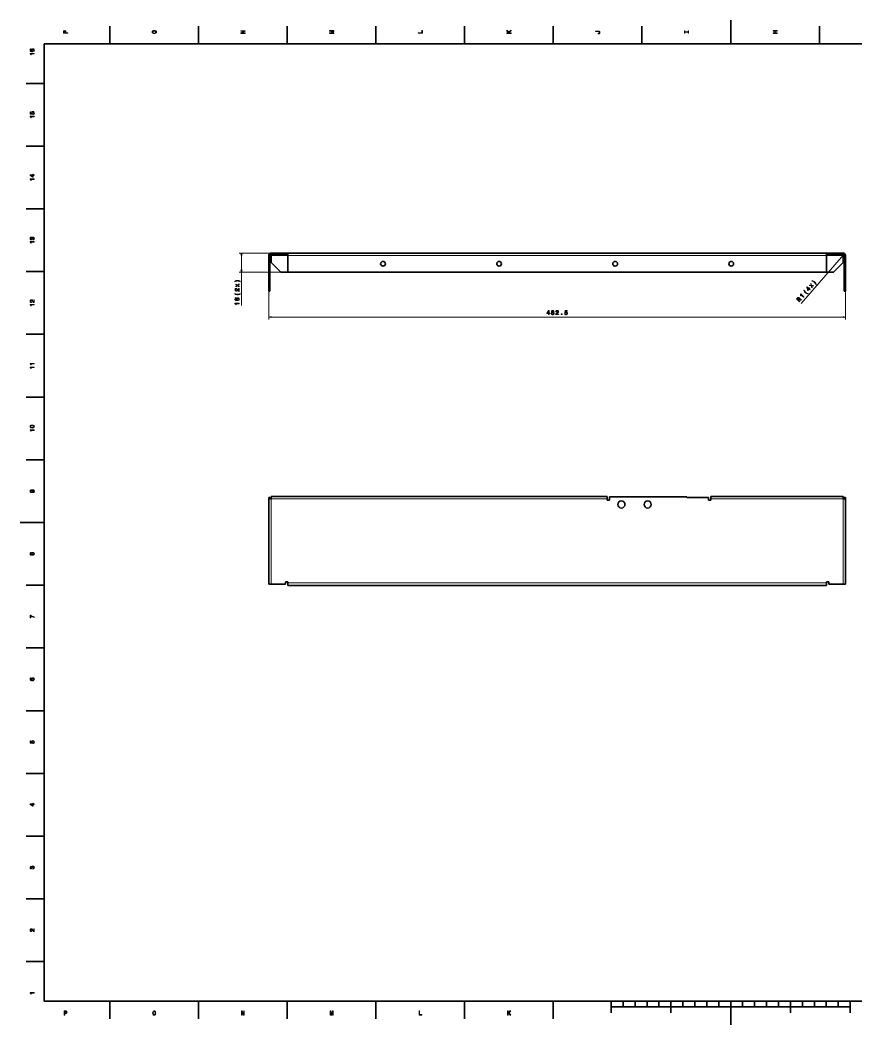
# Model space of a CAD drawing. Extents: x 0 to 1189, y 0 to 841.
# Drawn here: x 0 to 699, y 0 to 841 of the extents above; entities that cross this region are included whole.
import ezdxf

# ---------------------------------------------------------------- set-up
doc = ezdxf.new("R2010")
doc.units = 0

msp = doc.modelspace()

# ---------------------------------------------------------------- linework, layer by layer
at = {"color": 7, "lineweight": 35}
for p, q in [((594.5, 821), (594.5, 841)), ((1169, 821), (20, 821)), ((20, 821), (20, 20)), ((208.052582, 622.059509), (208.052582, 644.059509)), ((209.052582, 644.059509), (209.052582, 622.059509)), ((224.052582, 646.059509), (674.552612, 646.059509)), ((689.552612, 644.059509), (689.552612, 622.059509)), ((690.552612, 622.059509), (690.552612, 644.059509)), ((224.052582, 630.059509), (674.552612, 630.059509)), ((208.052582, 440.299377), (208.052582, 368.899353)), ((491.052582, 442.299377), (210.052582, 442.299377)), ((493.052582, 442.099365), (557.8526, 442.099365)), ((688.552612, 442.299377), (577.8526, 442.299377)), ((690.552612, 368.899353), (690.552612, 440.299377)), ((20, 420.5), (0, 420.5)), ((224.052582, 367.899353), (674.552612, 367.899353)), ((20, 20), (1169, 20)), ((594.5, 20), (594.5, 0)), ((494.5, 15), (694.5, 15))]:
    msp.add_line(p, q, dxfattribs=at)
at = {"color": 7, "lineweight": 35, "ltscale": 0.375}
for p, q in [((75.099998, 821), (75.099998, 836)), ((149.300003, 821), (149.300003, 836)), ((223.5, 821), (223.5, 836)), ((297.700012, 821), (297.700012, 836)), ((371.899994, 821), (371.899994, 836)), ((446.100006, 821), (446.100006, 836)), ((520.299988, 821), (520.299988, 836)), ((668.700012, 821), (668.700012, 836)), ((20, 788), (5, 788)), ((20, 735.5), (5, 735.5)), ((20, 683), (5, 683)), ((20, 630.5), (5, 630.5)), ((20, 578), (5, 578)), ((20, 525.5), (5, 525.5)), ((20, 473), (5, 473)), ((20, 368), (5, 368)), ((20, 315.5), (5, 315.5)), ((20, 263), (5, 263)), ((20, 210.5), (5, 210.5)), ((20, 158), (5, 158)), ((20, 105.5), (5, 105.5)), ((20, 53), (5, 53)), ((75.099998, 20), (75.099998, 5)), ((149.300003, 20), (149.300003, 5)), ((223.5, 20), (223.5, 5)), ((297.700012, 20), (297.700012, 5)), ((371.899994, 20), (371.899994, 5)), ((446.100006, 20), (446.100006, 5))]:
    msp.add_line(p, q, dxfattribs=at)
at = {"color": 7, "lineweight": 13}
for p, q in [((222.052582, 646.059509), (183.255402, 646.059509)), ((185.255402, 602.168701), (185.255402, 646.059509)), ((224.052582, 644.059509), (674.552612, 644.059509)), ((689.20874, 644.814148), (653.431885, 603.667236)), ((222.052582, 630.059509), (183.255402, 630.059509)), ((208.052582, 620.059509), (208.052582, 590.460938)), ((690.552612, 620.059509), (690.552612, 590.460938)), ((208.052582, 592.460938), (690.552612, 592.460938)), ((491.052582, 440.299377), (210.052582, 440.299377)), ((210.052582, 440.299377), (210.052582, 368.899353)), ((688.552612, 440.299377), (577.8526, 440.299377)), ((688.552612, 368.899353), (688.552612, 440.299377)), ((224.052582, 369.899353), (674.552612, 369.899353))]:
    msp.add_line(p, q, dxfattribs=at)
at = {"color": 7, "lineweight": 35, "ltscale": 0.3}
for p, q in [((210.052582, 646.059509), (222.052582, 646.059509)), ((222.052582, 645.059509), (210.052582, 645.059509)), ((676.552612, 646.059509), (688.552612, 646.059509)), ((688.552612, 645.059509), (676.552612, 645.059509)), ((210.052582, 368.899353), (222.052582, 368.899353)), ((676.552612, 368.899353), (688.552612, 368.899353))]:
    msp.add_line(p, q, dxfattribs=at)
at = {"color": 7, "lineweight": 35, "ltscale": 0.025}
for p, q in [((210.052582, 645.059509), (210.052582, 644.059509)), ((222.052582, 645.059509), (222.052582, 646.059509)), ((676.552612, 645.059509), (676.552612, 646.059509)), ((688.552612, 645.059509), (688.552612, 644.059509)), ((209.052582, 622.059509), (208.052582, 622.059509)), ((209.052582, 614.059509), (208.052582, 614.059509)), ((689.552612, 622.059509), (690.552612, 622.059509)), ((689.552612, 614.059509), (690.552612, 614.059509)), ((209.052582, 441.299377), (208.052582, 441.299377)), ((208.052582, 440.299377), (208.052582, 441.299377)), ((209.052582, 440.299377), (209.052582, 441.299377)), ((491.052582, 440.299377), (491.052582, 439.299377)), ((577.8526, 440.299377), (577.8526, 439.299377)), ((689.552612, 441.299377), (690.552612, 441.299377)), ((689.552612, 440.299377), (689.552612, 441.299377)), ((690.552612, 440.299377), (690.552612, 441.299377)), ((224.052582, 369.899353), (224.052582, 370.899353)), ((674.552612, 369.899353), (674.552612, 370.899353))]:
    msp.add_line(p, q, dxfattribs=at)
at = {"color": 7, "lineweight": 13, "ltscale": 0.349999}
msp.add_line((224.052536, 644.059509), (210.052582, 644.059509), dxfattribs=at)
at = {"color": 7, "lineweight": 35, "ltscale": 0.15}
for p, q in [((210.052582, 644.059509), (210.052582, 638.059509)), ((688.552612, 644.059509), (688.552612, 638.059509))]:
    msp.add_line(p, q, dxfattribs=at)
at = {"color": 7, "lineweight": 35, "ltscale": 0.05}
for p, q in [((224.052582, 646.059509), (222.052582, 646.059509)), ((224.052582, 645.059509), (222.052582, 645.059509)), ((224.052582, 644.059509), (224.052582, 646.059509)), ((674.552612, 644.059509), (674.552612, 646.059509)), ((674.552612, 646.059509), (676.552612, 646.059509)), ((674.552612, 645.059509), (676.552612, 645.059509)), ((208.052582, 440.299377), (210.052582, 440.299377)), ((210.052582, 442.299377), (210.052582, 440.299377)), ((491.052582, 442.299377), (491.052582, 440.299377)), ((491.052582, 439.299377), (493.052582, 439.299377)), ((575.8526, 441.299377), (575.8526, 439.299377)), ((577.8526, 439.299377), (575.8526, 439.299377)), ((577.8526, 442.299377), (577.8526, 440.299377)), ((688.552612, 442.299377), (688.552612, 440.299377)), ((690.552612, 440.299377), (688.552612, 440.299377)), ((224.052582, 370.899353), (222.052582, 370.899353)), ((222.052582, 368.899353), (222.052582, 370.899353)), ((674.552612, 370.899353), (676.552612, 370.899353)), ((676.552612, 368.899353), (676.552612, 370.899353)), ((208.052582, 368.899353), (210.052582, 368.899353)), ((224.052582, 367.899353), (224.052582, 369.899353)), ((674.552612, 367.899353), (674.552612, 369.899353)), ((690.552612, 368.899353), (688.552612, 368.899353))]:
    msp.add_line(p, q, dxfattribs=at)
at = {"color": 7, "lineweight": 35, "ltscale": 0.35}
for p, q in [((224.052582, 644.059509), (224.052582, 630.059509)), ((674.552612, 630.059509), (674.552612, 644.059509))]:
    msp.add_line(p, q, dxfattribs=at)
at = {"color": 7, "lineweight": 13, "ltscale": 0.350003}
msp.add_line((688.552612, 644.059509), (674.55249, 644.059509), dxfattribs=at)
at = {"color": 7, "lineweight": 35, "ltscale": 0.282843}
for p, q in [((218.052582, 630.059509), (210.052582, 638.059509)), ((688.552612, 638.059509), (680.552612, 630.059509))]:
    msp.add_line(p, q, dxfattribs=at)
at = {"color": 7, "lineweight": 35, "ltscale": 0.149999}
msp.add_line((224.052536, 630.059509), (218.052582, 630.059509), dxfattribs=at)
at = {"color": 7, "lineweight": 35, "ltscale": 0.150003}
msp.add_line((680.552612, 630.059509), (674.55249, 630.059509), dxfattribs=at)
at = {"color": 7, "lineweight": 35, "ltscale": 0.2}
for p, q in [((208.052582, 622.059509), (208.052582, 614.059509)), ((209.052582, 622.059509), (209.052582, 614.059509)), ((689.552612, 614.059509), (689.552612, 622.059509)), ((690.552612, 614.059509), (690.552612, 622.059509))]:
    msp.add_line(p, q, dxfattribs=at)
at = {"color": 7, "lineweight": 35, "ltscale": 0.07}
msp.add_line((493.052582, 442.099365), (493.052582, 439.299377), dxfattribs=at)
at = {"color": 7, "lineweight": 35, "ltscale": 0.02}
msp.add_line((557.8526, 441.299377), (557.8526, 442.099365), dxfattribs=at)
at = {"color": 7, "lineweight": 35, "ltscale": 0.45}
msp.add_line((575.8526, 441.299377), (557.8526, 441.299377), dxfattribs=at)
at = {"color": 7, "lineweight": 35, "ltscale": 0.25}
for p, q in [((494.5, 20), (494.5, 10)), ((544.5, 20), (544.5, 10)), ((644.5, 20), (644.5, 10)), ((694.5, 20), (694.5, 10))]:
    msp.add_line(p, q, dxfattribs=at)
at = {"color": 7, "lineweight": 35, "ltscale": 0.125}
for p, q in [((504.5, 20), (504.5, 15)), ((514.5, 20), (514.5, 15)), ((524.5, 20), (524.5, 15)), ((534.5, 20), (534.5, 15)), ((554.5, 20), (554.5, 15)), ((564.5, 20), (564.5, 15)), ((574.5, 20), (574.5, 15)), ((584.5, 20), (584.5, 15)), ((604.5, 20), (604.5, 15)), ((614.5, 20), (614.5, 15)), ((624.5, 20), (624.5, 15)), ((634.5, 20), (634.5, 15)), ((654.5, 20), (654.5, 15)), ((664.5, 20), (664.5, 15)), ((674.5, 20), (674.5, 15)), ((684.5, 20), (684.5, 15))]:
    msp.add_line(p, q, dxfattribs=at)
at = {"color": 7, "lineweight": 13}
for points in [[(39.833214, 829.935913), (39.833214, 830.399841), (38.355549, 830.399841), (38.355549, 830.914246), (38.330334, 831.433716), (38.15382, 831.84729), (37.810879, 832.114563), (37.341858, 832.205322), (36.908142, 832.134705), (36.59042, 831.932983), (36.398777, 831.600159), (36.333214, 831.14624), (36.333214, 829.935913)], [(36.761887, 831.020203), (36.792149, 831.322754), (36.88797, 831.544678), (37.064484, 831.675781), (37.341858, 831.721191), (37.634365, 831.670776), (37.810879, 831.534607), (37.901657, 831.302612), (37.926872, 830.984863), (37.926872, 830.399841), (36.761887, 830.399841)], [(112.283211, 829.703918), (113.069954, 829.794678), (113.649925, 830.056946), (114.007996, 830.465454), (114.129036, 831), (114.007996, 831.529541), (113.649925, 831.943115), (113.069954, 832.200317), (112.283211, 832.296143), (111.501511, 832.200317), (111.183784, 832.089355), (110.921539, 831.943115), (110.563469, 831.529541), (110.472694, 831.277405), (110.437393, 831), (110.563469, 830.460388), (110.916496, 830.05188), (111.496468, 829.794678)], [(112.283211, 830.188049), (111.672981, 830.24353), (111.224136, 830.409973), (110.951797, 830.667175), (110.85598, 831), (110.951797, 831.32782), (111.229179, 831.585022), (111.678024, 831.751465), (112.283211, 831.811951), (112.89344, 831.751465), (113.342285, 831.585022), (113.614624, 831.32782), (113.705399, 831), (113.614624, 830.667175), (113.342285, 830.409973), (112.898483, 830.24353)], [(188.2332, 829.850159), (188.2332, 830.268738), (185.363602, 830.268738), (188.2332, 831.610229), (188.2332, 832.149841), (184.7332, 832.149841), (184.7332, 831.726257), (187.602798, 831.726257), (184.7332, 830.399841), (184.7332, 829.850159)], [(262.433228, 829.739197), (262.433228, 830.127502), (259.255981, 830.127502), (262.433228, 830.783142), (262.433228, 831.216858), (259.255981, 831.867432), (262.433228, 831.867432), (262.433228, 832.260803), (258.933228, 832.260803), (258.933228, 831.645569), (262.019684, 831), (258.933228, 830.359497), (258.933228, 829.739197)], [(336.633209, 829.976257), (336.633209, 832.225525), (336.209564, 832.225525), (336.209564, 830.440186), (333.133209, 830.440186), (333.133209, 829.976257)], [(410.833221, 829.90564), (410.833221, 830.369629), (409.587555, 830.369629), (409.143738, 830.783142), (410.833221, 831.958191), (410.833221, 832.523071), (408.805847, 831.110962), (407.333221, 832.482727), (407.333221, 831.867432), (408.952087, 830.369629), (407.333221, 830.369629), (407.333221, 829.90564)], [(483.873291, 831.403442), (484.24649, 831.368164), (484.503693, 831.262268), (484.660034, 831.04541), (484.705414, 830.712524), (484.660034, 830.384705), (484.513794, 830.167847), (484.256592, 830.041809), (483.883392, 830.00647), (483.631226, 830.016602), (483.631226, 829.562683), (483.888428, 829.552612), (484.448212, 829.613098), (484.836548, 829.819885), (485.053406, 830.177979), (485.129059, 830.70752), (485.053406, 831.231995), (484.836548, 831.590088), (484.453278, 831.796814), (483.893463, 831.862427), (481.533234, 831.862427), (481.533234, 831.403442)], [(558.80957, 830.768005), (558.80957, 830.122498), (559.233215, 830.122498), (559.233215, 831.877502), (558.80957, 831.877502), (558.80957, 831.231995), (556.15686, 831.231995), (556.15686, 831.877502), (555.733215, 831.877502), (555.733215, 830.122498), (556.15686, 830.122498), (556.15686, 830.768005)], [(633.433167, 829.829956), (633.433167, 830.299011), (631.789063, 830.299011), (631.789063, 831.700989), (633.433167, 831.700989), (633.433167, 832.164978), (629.933167, 832.164978), (629.933167, 831.700989), (631.360413, 831.700989), (631.360413, 830.299011), (629.933167, 830.299011), (629.933167, 829.829956)], [(9.276297, 816.978394), (8.867795, 816.882568), (8.565202, 816.660706), (8.373559, 816.317749), (8.307997, 815.873962), (8.3433, 815.576355), (8.43912, 815.319153), (8.595461, 815.092224), (8.817363, 814.900574), (9.09474, 814.749268), (9.432636, 814.638367), (9.831052, 814.567749), (10.279899, 814.547546), (10.996037, 814.628235), (11.51549, 814.875366), (11.82817, 815.273804), (11.934077, 815.818481), (11.8433, 816.307678), (11.606268, 816.680847), (11.233069, 816.922913), (10.759006, 817.008667), (10.279899, 816.922913), (9.911743, 816.690918), (9.679755, 816.332886), (9.599063, 815.889038), (9.699927, 815.409973), (9.987391, 815.05188), (9.432636, 815.127563), (9.034222, 815.28894), (8.79719, 815.536011), (8.716498, 815.878967), (8.756845, 816.131165), (8.862752, 816.322754), (9.039265, 816.448853), (9.276297, 816.514404)], [(10.764049, 816.51947), (11.081772, 816.463989), (11.323847, 816.322754), (11.48523, 816.095825), (11.535663, 815.813416), (11.48523, 815.515869), (11.32889, 815.28894), (11.086815, 815.142639), (10.769092, 815.09729), (10.456412, 815.147705), (10.21938, 815.28894), (10.068084, 815.520935), (10.012608, 815.833557), (10.068084, 816.105896), (10.214337, 816.322754), (10.451368, 816.463989)], [(11.833213, 812.641235), (11.833213, 813.100159), (8.307997, 813.100159), (8.307997, 812.757202), (8.615634, 812.666443), (8.822406, 812.484863), (8.943443, 812.20752), (8.983789, 811.824219), (9.341859, 811.824219), (9.341859, 812.641235)], [(11.833213, 760.141235), (11.833213, 760.600159), (8.307997, 760.600159), (8.307997, 760.257202), (8.615634, 760.166443), (8.822406, 759.984863), (8.943443, 759.70752), (8.983789, 759.324219), (9.341859, 759.324219), (9.341859, 760.141235)], [(10.920389, 762.017334), (11.333934, 762.128235), (11.6567, 762.375366), (11.858429, 762.738464), (11.934077, 763.202454), (11.8433, 763.711853), (11.596181, 764.110229), (11.202809, 764.362427), (10.698487, 764.458252), (10.229466, 764.372498), (9.861311, 764.130432), (9.624279, 763.752197), (9.538545, 763.263), (9.599063, 762.884766), (9.76549, 762.592224), (8.822406, 762.733459), (8.822406, 764.266602), (8.408861, 764.266602), (8.408861, 762.395569), (10.26477, 762.118164), (10.26477, 762.521606), (10.027738, 762.814148), (9.942002, 763.187317), (9.997478, 763.510071), (10.158861, 763.757202), (10.405979, 763.913574), (10.723703, 763.969055), (11.041427, 763.913574), (11.288545, 763.752197), (11.444884, 763.505066), (11.50036, 763.187317), (11.465057, 762.920044), (11.349063, 762.713257), (11.167507, 762.561951), (10.920389, 762.486328)], [(11.833213, 707.641235), (11.833213, 708.100159), (8.307997, 708.100159), (8.307997, 707.757202), (8.615634, 707.666443), (8.822406, 707.484863), (8.943443, 707.20752), (8.983789, 706.824219), (9.341859, 706.824219), (9.341859, 707.641235)], [(11.833213, 711.04541), (11.833213, 711.499268), (10.965778, 711.499268), (10.965778, 711.998596), (10.56232, 711.998596), (10.56232, 711.499268), (8.408861, 711.499268), (8.408861, 711.040344), (10.521974, 709.507202), (10.965777, 709.507202), (10.965778, 711.04541)], [(10.56232, 709.930847), (8.993876, 711.04541), (10.56232, 711.04541)], [(10.733789, 656.997131), (10.769092, 656.997131), (11.253242, 657.07782), (11.616354, 657.31488), (11.848343, 657.688049), (11.934077, 658.182312), (11.848343, 658.706787), (11.626441, 659.100159), (11.273415, 659.352295), (10.819525, 659.443115), (10.521974, 659.402771), (10.279899, 659.291809), (10.0933, 659.110229), (9.957132, 658.868164), (9.684798, 659.195984), (9.251081, 659.311951), (8.857709, 659.236328), (8.560158, 659.01947), (8.373559, 658.666443), (8.307997, 658.182312), (8.388688, 657.728394), (8.610591, 657.380432), (8.963616, 657.153442), (9.432636, 657.07782), (9.467939, 657.07782), (9.467939, 657.526672), (9.145173, 657.567017), (8.913184, 657.69812), (8.771974, 657.909973), (8.721541, 658.20752), (8.761888, 658.469727), (8.867795, 658.661377), (9.039265, 658.777405), (9.271254, 658.822754), (9.518372, 658.777405), (9.684798, 658.656372), (9.785663, 658.444519), (9.815922, 658.157043), (9.810879, 657.960388), (10.209293, 657.960388), (10.199207, 658.20752), (10.244596, 658.525208), (10.365634, 658.762268), (10.56232, 658.903442), (10.819524, 658.953918), (11.112032, 658.898438), (11.32889, 658.752197), (11.465057, 658.520203), (11.510447, 658.212524), (11.460014, 657.894836), (11.308718, 657.662842), (11.066643, 657.516602), (10.733789, 657.461121)], [(11.833213, 655.141235), (11.833213, 655.600159), (8.307997, 655.600159), (8.307997, 655.257202), (8.615634, 655.166443), (8.822406, 654.984863), (8.943443, 654.70752), (8.983789, 654.324219), (9.341859, 654.324219), (9.341859, 655.141235)], [(184.228745, 622.303711), (183.673996, 622.666809), (183.124283, 622.924011), (182.554398, 623.075317), (181.949203, 623.125732), (181.34906, 623.075317), (180.774139, 622.924011), (180.224426, 622.666809), (179.669662, 622.303711), (179.669662, 621.985962), (180.204254, 622.268433), (180.769089, 622.470154), (181.354111, 622.591187), (181.949203, 622.636536), (182.544312, 622.591187), (183.134369, 622.470154), (183.694168, 622.263367), (184.228745, 621.985962)], [(666.065552, 619.761841), (665.885193, 620.399841), (665.63916, 620.954651), (665.30835, 621.442749), (664.884766, 621.877869), (664.398804, 622.233643), (663.865601, 622.496704), (663.282043, 622.663269), (662.625122, 622.753235), (662.416626, 622.513489), (663.005371, 622.375854), (663.563965, 622.157471), (664.0849, 621.864929), (664.563721, 621.508728), (664.983032, 621.083984), (665.348877, 620.60553), (665.635681, 620.082153), (665.857056, 619.522095)], [(183.255402, 613.964233), (183.255402, 616.369873), (182.821686, 616.369873), (182.821686, 614.468567), (182.584656, 614.574463), (182.38797, 614.755981), (182.029892, 615.315796), (181.878601, 615.613342), (181.661743, 615.946228), (181.409576, 616.183228), (181.11203, 616.319397), (180.774139, 616.369873), (180.35051, 616.284119), (180.017654, 616.047058), (179.805832, 615.68396), (179.730179, 615.214966), (179.815918, 614.730774), (180.052948, 614.362671), (180.431198, 614.12561), (180.930481, 614.044922), (181.001083, 614.044922), (181.001083, 614.503845), (180.960739, 614.503845), (180.617798, 614.549255), (180.365631, 614.685425), (180.204254, 614.902283), (180.148773, 615.189758), (180.199203, 615.482239), (180.325287, 615.699097), (180.521973, 615.840332), (180.769089, 615.890747), (181.001083, 615.855408), (181.197769, 615.759644), (181.369232, 615.598206), (181.520538, 615.376343), (181.681915, 615.078796), (181.994598, 614.584534), (182.327454, 614.236572), (182.730911, 614.029785), (183.240265, 613.964233)], [(183.255402, 618.209595), (182.20137, 618.905579), (183.255402, 619.621704), (183.255402, 620.156311), (181.858429, 619.187988), (180.547195, 620.10083), (180.547195, 619.586426), (181.530624, 618.925781), (180.547195, 618.265076), (180.547195, 617.740601), (181.863464, 618.638306), (183.255402, 617.690186)], [(659.191223, 611.855713), (659.399719, 612.095459), (658.807678, 612.229309), (658.252869, 612.444397), (657.724854, 612.736389), (657.249268, 613.096436), (656.82666, 613.517334), (656.467957, 613.996338), (656.174072, 614.519165), (655.95929, 615.086853), (655.750793, 614.847107), (655.927856, 614.205322), (656.17395, 613.650513), (656.508545, 613.159119), (656.931641, 612.731079), (657.418091, 612.368225), (657.947449, 612.108459), (658.531006, 611.941895)], [(660.848511, 615.245178), (661.146362, 615.587708), (660.49176, 616.15686), (660.819336, 616.53363), (660.514893, 616.79834), (660.187256, 616.42157), (658.562256, 617.834595), (658.261108, 617.48822), (658.849731, 614.944763), (659.184692, 614.653564), (660.19397, 615.814331)], [(659.158203, 615.237976), (658.705872, 617.108215), (659.889526, 616.079041)], [(662.644714, 617.310974), (662.305969, 618.527771), (663.571289, 618.376587), (663.921997, 618.779968), (662.232483, 618.965881), (661.841919, 620.515137), (661.504395, 620.126892), (661.813049, 618.983093), (660.637451, 619.129822), (660.293274, 618.734009), (661.87561, 618.547729), (662.303894, 616.918945)], [(11.833213, 604.537476), (11.833213, 606.943115), (11.399495, 606.943115), (11.399495, 605.041809), (11.162464, 605.147705), (10.965778, 605.329285), (10.607709, 605.889038), (10.456412, 606.186584), (10.239553, 606.51947), (9.987391, 606.75647), (9.689841, 606.892639), (9.351945, 606.943115), (8.928314, 606.857361), (8.595461, 606.6203), (8.383645, 606.257202), (8.307997, 605.788208), (8.393732, 605.304077), (8.630763, 604.935913), (9.009006, 604.698853), (9.508285, 604.618164), (9.57889, 604.618164), (9.57889, 605.077087), (9.538545, 605.077087), (9.195605, 605.122498), (8.943443, 605.258667), (8.782061, 605.475525), (8.726584, 605.763), (8.777017, 606.055481), (8.903098, 606.272339), (9.099784, 606.413574), (9.346902, 606.463989), (9.57889, 606.428711), (9.775576, 606.332886), (9.947046, 606.171509), (10.098343, 605.949585), (10.259726, 605.652039), (10.572406, 605.157776), (10.905259, 604.809814), (11.308718, 604.603027), (11.818084, 604.537476)], [(184.228745, 611.826904), (184.228745, 612.144653), (183.694168, 611.857178), (183.134369, 611.655457), (182.544312, 611.529358), (181.949203, 611.489014), (181.354111, 611.529358), (180.769089, 611.655457), (180.204254, 611.857178), (179.669662, 612.144653), (179.669662, 611.826904), (180.224426, 611.45874), (180.774139, 611.201538), (181.34906, 611.050232), (181.949203, 611.004883), (182.554398, 611.050232), (183.124283, 611.201538), (183.673996, 611.45874)], [(180.698486, 608.633118), (180.289978, 608.537292), (179.987396, 608.315369), (179.795746, 607.972412), (179.730179, 607.528625), (179.765488, 607.231079), (179.861313, 606.973877), (180.017654, 606.746948), (180.239548, 606.555298), (180.516922, 606.403992), (180.854828, 606.29303), (181.253235, 606.222412), (181.702087, 606.202271), (182.418228, 606.282959), (182.937683, 606.53009), (183.250351, 606.928467), (183.356262, 607.473145), (183.265488, 607.962341), (183.028458, 608.335571), (182.655258, 608.577637), (182.181198, 608.66333), (181.702087, 608.577637), (181.333939, 608.345642), (181.101944, 607.987549), (181.021255, 607.543762), (181.122116, 607.064636), (181.409576, 606.706604), (180.854828, 606.782227), (180.456406, 606.943604), (180.219376, 607.190735), (180.138687, 607.533691), (180.179031, 607.785828), (180.284943, 607.977478), (180.461456, 608.103577), (180.698486, 608.169128)], [(182.186234, 608.174194), (182.503967, 608.118713), (182.746033, 607.977478), (182.907425, 607.750549), (182.957855, 607.46814), (182.907425, 607.170593), (182.751083, 606.943604), (182.509003, 606.797363), (182.191284, 606.751953), (181.878601, 606.802429), (181.641571, 606.943604), (181.490265, 607.175598), (181.434799, 607.488281), (181.490265, 607.76062), (181.63652, 607.977478), (181.87355, 608.118713)], [(652.180786, 605.276428), (652.488525, 605.630371), (651.373413, 606.599915), (651.687805, 606.961426), (651.930847, 607.217957), (652.129761, 607.33905), (652.334717, 607.321167), (652.592407, 607.164001), (652.951416, 606.885254), (653.195801, 606.71283), (653.368774, 606.6427), (653.716187, 607.042297), (653.643921, 607.105164), (653.461182, 607.110291), (653.236816, 607.251892), (652.787476, 607.595886), (652.415283, 607.805847), (652.240234, 607.804321), (652.048828, 607.730225), (652.08606, 607.965149), (652.045471, 608.187561), (651.937622, 608.401672), (651.755737, 608.599854), (651.389709, 608.824585), (651.017578, 608.880798), (650.654541, 608.755371), (650.307251, 608.455872), (649.539551, 607.572937)], [(650.544739, 608.075623), (650.769409, 608.287964), (650.984009, 608.388733), (651.206543, 608.375671), (651.445679, 608.227905), (651.633301, 607.997925), (651.677124, 607.779358), (651.593445, 607.544678), (651.404053, 607.288391), (651.049927, 606.881165), (650.170776, 607.645569)], [(655.507324, 609.102295), (655.808472, 609.448608), (653.148254, 611.761719), (652.923218, 611.50293), (653.095825, 611.232544), (653.13269, 610.959839), (653.042053, 610.671143), (652.821045, 610.355408), (653.091248, 610.120483), (653.627319, 610.737)], [(11.833213, 602.641235), (11.833213, 603.100159), (8.307997, 603.100159), (8.307997, 602.757202), (8.615634, 602.666443), (8.822406, 602.484863), (8.943443, 602.20752), (8.983789, 601.824219), (9.341859, 601.824219), (9.341859, 602.641235)], [(183.255402, 603.595947), (183.255402, 604.054871), (179.730179, 604.054871), (179.730179, 603.711914), (180.037827, 603.621155), (180.244598, 603.439575), (180.365631, 603.162231), (180.405975, 602.778931), (180.764053, 602.778931), (180.764053, 603.595947)], [(442.10791, 594.460938), (442.561798, 594.460938), (442.561798, 595.32843), (443.061096, 595.32843), (443.061096, 595.731873), (442.561798, 595.731873), (442.561798, 597.885315), (442.102875, 597.885315), (440.569733, 595.772217), (440.569733, 595.32843), (442.10791, 595.32843)], [(440.993347, 595.731873), (442.10791, 597.300293), (442.10791, 595.731873)], [(444.941193, 596.347107), (444.68399, 596.205933), (444.507477, 596.009216), (444.396545, 595.762146), (444.361237, 595.4646), (444.441925, 595.015747), (444.673889, 594.667725), (445.052155, 594.445862), (445.566559, 594.360107), (446.075928, 594.445862), (446.454163, 594.667725), (446.686157, 595.015747), (446.771881, 595.4646), (446.731537, 595.762146), (446.625641, 596.009216), (446.444092, 596.205933), (446.191925, 596.347107), (446.393646, 596.468201), (446.534851, 596.634583), (446.620605, 596.836304), (446.650848, 597.083435), (446.57016, 597.441528), (446.358337, 597.729004), (446.015411, 597.915588), (445.566559, 597.986206), (445.112671, 597.915588), (444.769714, 597.729004), (444.552856, 597.441528), (444.477234, 597.083435), (444.502441, 596.836304), (444.588165, 596.634583)], [(444.956329, 597.043091), (444.996674, 597.265015), (445.117706, 597.436462), (445.309357, 597.542358), (445.566559, 597.582703), (445.818726, 597.542358), (446.010376, 597.436462), (446.131409, 597.265015), (446.176788, 597.043091), (446.131409, 596.816162), (446.010376, 596.639648), (445.818726, 596.523621), (445.566559, 596.488342), (445.309357, 596.528687), (445.117706, 596.639648), (444.996674, 596.816162)], [(448.072021, 594.460938), (450.477661, 594.460938), (450.477661, 594.894714), (448.576355, 594.894714), (448.682251, 595.131714), (448.863831, 595.32843), (449.423615, 595.686462), (449.721161, 595.837769), (450.054016, 596.054626), (450.291046, 596.306763), (450.427216, 596.60437), (450.477661, 596.942261), (450.391907, 597.365845), (450.154877, 597.69873), (449.791779, 597.910522), (449.322754, 597.986206), (448.838593, 597.900452), (448.470459, 597.663391), (448.233398, 597.285156), (448.15271, 596.785889), (448.15271, 596.715271), (448.611664, 596.715271), (448.611664, 596.755615), (448.657043, 597.098572), (448.793213, 597.350708), (449.010071, 597.512146), (449.297546, 597.567627), (449.590027, 597.517151), (449.806885, 597.391113), (449.94812, 597.194397), (449.998535, 596.947266), (449.963257, 596.715271), (449.867432, 596.518616), (449.706055, 596.347107), (449.484131, 596.195862), (449.186584, 596.034424), (448.692352, 595.721802), (448.34436, 595.388916), (448.137604, 594.985474), (448.072021, 594.476074)], [(455.523895, 595.373779), (455.634857, 594.960266), (455.881958, 594.637451), (456.245087, 594.43573), (456.709045, 594.360107), (457.218445, 594.450867), (457.616852, 594.697998), (457.869019, 595.09137), (457.964844, 595.595703), (457.879089, 596.064697), (457.637024, 596.432861), (457.258789, 596.669922), (456.769592, 596.755615), (456.391357, 596.695129), (456.098816, 596.528687), (456.240051, 597.471802), (457.773193, 597.471802), (457.773193, 597.885315), (455.902161, 597.885315), (455.624756, 596.029419), (456.028229, 596.029419), (456.32074, 596.266418), (456.693939, 596.352173), (457.016693, 596.296692), (457.263824, 596.135315), (457.420166, 595.888184), (457.475647, 595.570496), (457.420166, 595.252747), (457.258789, 595.005615), (457.011658, 594.849304), (456.693939, 594.793823), (456.426636, 594.829102), (456.219879, 594.945129), (456.068573, 595.126648), (455.99292, 595.373779)], [(444.845367, 595.47467), (444.890747, 595.741943), (445.037018, 595.943665), (445.263977, 596.074829), (445.566559, 596.120178), (445.864105, 596.074829), (446.091064, 595.943665), (446.237305, 595.741943), (446.28775, 595.47467), (446.237305, 595.187195), (446.091064, 594.970337), (445.864105, 594.829102), (445.566559, 594.783752), (445.263977, 594.829102), (445.037018, 594.970337), (444.890747, 595.187195)], [(452.690613, 594.460938), (453.386597, 594.460938), (453.386597, 595.212402), (452.690613, 595.212402)], [(11.833213, 553.177246), (11.833213, 553.636169), (8.307997, 553.636169), (8.307997, 553.293213), (8.615634, 553.202454), (8.822406, 553.020935), (8.943443, 552.74353), (8.983789, 552.360229), (9.341859, 552.360229), (9.341859, 553.177246)], [(11.833213, 550.141235), (11.833213, 550.600159), (8.307997, 550.600159), (8.307997, 550.257202), (8.615634, 550.166443), (8.822406, 549.984863), (8.943443, 549.70752), (8.983789, 549.324219), (9.341859, 549.324219), (9.341859, 550.141235)], [(10.123559, 499.552612), (10.915345, 499.628265), (11.480187, 499.865295), (11.823127, 500.24353), (11.934077, 500.768036), (11.823127, 501.287476), (11.480187, 501.66571), (10.915346, 501.897705), (10.123559, 501.978394), (9.336816, 501.897705), (9.024136, 501.80188), (8.766931, 501.66571), (8.423991, 501.287476), (8.307997, 500.768036), (8.423991, 500.24353), (8.771974, 499.865295), (9.336815, 499.628265)], [(11.833213, 497.641235), (11.833213, 498.100159), (8.307997, 498.100159), (8.307997, 497.757202), (8.615634, 497.666443), (8.822406, 497.484894), (8.943443, 497.20752), (8.983789, 496.824219), (9.341859, 496.824219), (9.341859, 497.641235)], [(10.123559, 500.036743), (9.513329, 500.077087), (9.074568, 500.203186), (8.817363, 500.430115), (8.726584, 500.768036), (8.817363, 501.100891), (9.074568, 501.32782), (9.513329, 501.453888), (10.123559, 501.494263), (10.738832, 501.453888), (11.177593, 501.32782), (11.434798, 501.100891), (11.520533, 500.768036), (11.434798, 500.430115), (11.177593, 500.203186), (10.738832, 500.077087)], [(10.965777, 445.539642), (11.364193, 445.615265), (11.671829, 445.832153), (11.863472, 446.175079), (11.934077, 446.628967), (11.898775, 446.926514), (11.807997, 447.193817), (11.651657, 447.420746), (11.429755, 447.612396), (11.152377, 447.763702), (10.809438, 447.874634), (10.416066, 447.940216), (9.962175, 447.965424), (9.251081, 447.8797), (8.731628, 447.632568), (8.418948, 447.239197), (8.307997, 446.699585), (8.398775, 446.205353), (8.64085, 445.832153), (9.014049, 445.590057), (9.483068, 445.509369), (9.967218, 445.590057), (10.335374, 445.827087), (10.567363, 446.180115), (10.643011, 446.628967), (10.54719, 447.103027), (10.254683, 447.46109), (10.814481, 447.380402), (11.212896, 447.219025), (11.449927, 446.971893), (11.525576, 446.634003), (11.490273, 446.371765), (11.379322, 446.180115), (11.202809, 446.054047), (10.965777, 446.003601)], [(9.478025, 445.998566), (9.165345, 446.049011), (8.918227, 446.190216), (8.761888, 446.412109), (8.706411, 446.699585), (8.761888, 446.997131), (8.918227, 447.22406), (9.160302, 447.365265), (9.472982, 447.420746), (9.790706, 447.365265), (10.027738, 447.22406), (10.173991, 446.992096), (10.224423, 446.684448), (10.173991, 446.407074), (10.027738, 446.190216), (9.795749, 446.049011)], [(9.947045, 393.624634), (10.088256, 393.367432), (10.284942, 393.190918), (10.532061, 393.079987), (10.829611, 393.044678), (11.278458, 393.125366), (11.626441, 393.357361), (11.848343, 393.735596), (11.934077, 394.25), (11.848343, 394.759369), (11.626441, 395.137604), (11.278458, 395.369598), (10.829611, 395.455353), (10.532061, 395.414978), (10.284942, 395.309082), (10.088256, 395.127533), (9.947045, 394.875366), (9.826009, 395.077087), (9.659582, 395.218292), (9.457852, 395.304047), (9.210734, 395.33429), (8.852665, 395.253601), (8.565202, 395.041779), (8.378602, 394.698853), (8.307997, 394.25), (8.378602, 393.796112), (8.565202, 393.453186), (8.852665, 393.236328), (9.210734, 393.160675), (9.457852, 393.185883), (9.659582, 393.271606)], [(9.251081, 393.639771), (9.029179, 393.680115), (8.857709, 393.801147), (8.751801, 393.992798), (8.711455, 394.25), (8.751801, 394.502167), (8.857709, 394.693817), (9.029179, 394.81485), (9.251081, 394.860229), (9.478025, 394.81485), (9.654538, 394.693817), (9.770533, 394.502167), (9.805836, 394.25), (9.76549, 393.992798), (9.654538, 393.801147), (9.478025, 393.680115)], [(10.819524, 393.528839), (10.552233, 393.574219), (10.350504, 393.720459), (10.21938, 393.947418), (10.173991, 394.25), (10.21938, 394.547546), (10.350504, 394.774506), (10.552233, 394.920746), (10.819524, 394.971191), (11.106988, 394.920746), (11.323847, 394.774506), (11.465057, 394.547546), (11.510447, 394.25), (11.465057, 393.947418), (11.323847, 393.720459), (11.106988, 393.574219)], [(11.833213, 341.049011), (11.833213, 341.55835), (11.001081, 341.724792), (10.224423, 342.017303), (9.503242, 342.430847), (8.827449, 342.970459), (8.408861, 342.970459), (8.408861, 340.569885), (8.867795, 340.569885), (8.867795, 342.486328), (9.548631, 341.931549), (10.259726, 341.51297), (11.01621, 341.220459)], [(9.276297, 290.460388), (8.867795, 290.364563), (8.565202, 290.14267), (8.373559, 289.799713), (8.307997, 289.355927), (8.3433, 289.05835), (8.43912, 288.801147), (8.595461, 288.574219), (8.817363, 288.382568), (9.09474, 288.231262), (9.432636, 288.120331), (9.831052, 288.049713), (10.279899, 288.029541), (10.996037, 288.110229), (11.51549, 288.357361), (11.82817, 288.755768), (11.934077, 289.300446), (11.8433, 289.789642), (11.606268, 290.162842), (11.233068, 290.404907), (10.759006, 290.490631), (10.279899, 290.404907), (9.911743, 290.172913), (9.679755, 289.81485), (9.599063, 289.371033), (9.699927, 288.891937), (9.987391, 288.533875), (9.432636, 288.609528), (9.034222, 288.770905), (8.79719, 289.018005), (8.716498, 289.360962), (8.756845, 289.613129), (8.862752, 289.804749), (9.039265, 289.930847), (9.276297, 289.996399)], [(10.764049, 290.001434), (11.081772, 289.945984), (11.323847, 289.804749), (11.48523, 289.57782), (11.535663, 289.29541), (11.48523, 288.997833), (11.32889, 288.770905), (11.086815, 288.624634), (10.769092, 288.579254), (10.456411, 288.6297), (10.21938, 288.770905), (10.068083, 289.002899), (10.012608, 289.315582), (10.068083, 289.587891), (10.214336, 289.804749), (10.451368, 289.945984)], [(10.920388, 235.499283), (11.333933, 235.610229), (11.6567, 235.857361), (11.858429, 236.220474), (11.934077, 236.684448), (11.8433, 237.193817), (11.596181, 237.592224), (11.202809, 237.844391), (10.698486, 237.940201), (10.229466, 237.854477), (9.861311, 237.612396), (9.624279, 237.234161), (9.538545, 236.744965), (9.599063, 236.366714), (9.76549, 236.074219), (8.822406, 236.215424), (8.822406, 237.748566), (8.408861, 237.748566), (8.408861, 235.877533), (10.26477, 235.600143), (10.26477, 236.003601), (10.027738, 236.296112), (9.942002, 236.669312), (9.997478, 236.992081), (10.158861, 237.239197), (10.405979, 237.395538), (10.723702, 237.451019), (11.041427, 237.395538), (11.288545, 237.234161), (11.444884, 236.987045), (11.50036, 236.669312), (11.465057, 236.402023), (11.349063, 236.195251), (11.167507, 236.043961), (10.920388, 235.968307)], [(11.833213, 184.52739), (11.833213, 184.981277), (10.965777, 184.981277), (10.965777, 185.48056), (10.56232, 185.48056), (10.56232, 184.981277), (8.408861, 184.981277), (8.408861, 184.522339), (10.521974, 182.989197), (10.965777, 182.989197), (10.965777, 184.52739)], [(10.56232, 183.412827), (8.993876, 184.52739), (10.56232, 184.52739)], [(10.733789, 130.479111), (10.769092, 130.479111), (11.253242, 130.559799), (11.616354, 130.796829), (11.848343, 131.170029), (11.934077, 131.664276), (11.848343, 132.188766), (11.626441, 132.582138), (11.273415, 132.834305), (10.819524, 132.925079), (10.521974, 132.884735), (10.279899, 132.773788), (10.093299, 132.592224), (9.957132, 132.350143), (9.684798, 132.677963), (9.251081, 132.793961), (8.857709, 132.718307), (8.560158, 132.50145), (8.373559, 132.148422), (8.307997, 131.664276), (8.388688, 131.210388), (8.610591, 130.862396), (8.963616, 130.635452), (9.432636, 130.559799), (9.467939, 130.559799), (9.467939, 131.008652), (9.145173, 131.048996), (8.913184, 131.180115), (8.771974, 131.391937), (8.721541, 131.689484), (8.761888, 131.951736), (8.867795, 132.143372), (9.039265, 132.259369), (9.271254, 132.304764), (9.518372, 132.259369), (9.684798, 132.138336), (9.785663, 131.926514), (9.815922, 131.639053), (9.810879, 131.442368), (10.209293, 131.442368), (10.199207, 131.689484), (10.244596, 132.007217), (10.365634, 132.244247), (10.56232, 132.385452), (10.819524, 132.435883), (11.112031, 132.380417), (11.32889, 132.234161), (11.465057, 132.002167), (11.510447, 131.694534), (11.460014, 131.376801), (11.308717, 131.144821), (11.066642, 130.998566), (10.733789, 130.943085)], [(11.833213, 78.019447), (11.833213, 80.425072), (11.399495, 80.425072), (11.399495, 78.523773), (11.162463, 78.629684), (10.965777, 78.811241), (10.607709, 79.371033), (10.456411, 79.668587), (10.239552, 80.001442), (9.987391, 80.238472), (9.689841, 80.374641), (9.351945, 80.425072), (8.928314, 80.339333), (8.595461, 80.102303), (8.383645, 79.739189), (8.307997, 79.270172), (8.393732, 78.786018), (8.630763, 78.41787), (9.009006, 78.180832), (9.508285, 78.100143), (9.57889, 78.100143), (9.57889, 78.559074), (9.538545, 78.559074), (9.195605, 78.604462), (8.943443, 78.740631), (8.782061, 78.957489), (8.726584, 79.244957), (8.777017, 79.53746), (8.903098, 79.754318), (9.099784, 79.895531), (9.346902, 79.945961), (9.57889, 79.91066), (9.775576, 79.814842), (9.947045, 79.653458), (10.098343, 79.431557), (10.259726, 79.134003), (10.572406, 78.639771), (10.905259, 78.291786), (11.308717, 78.085014), (11.818083, 78.019447)], [(11.833213, 26.659222), (11.833213, 27.118156), (8.307997, 27.118156), (8.307997, 26.775217), (8.615634, 26.684439), (8.822406, 26.502882), (8.943443, 26.225506), (8.983789, 25.84222), (9.341859, 25.84222), (9.341859, 26.659222)], [(36.935879, 8.166786), (37.399853, 8.166786), (37.399853, 9.644452), (37.914265, 9.644452), (38.433716, 9.669668), (38.84726, 9.846181), (39.114552, 10.18912), (39.20533, 10.65814), (39.134724, 11.091858), (38.932995, 11.409582), (38.600143, 11.601224), (38.146252, 11.666786), (36.935879, 11.666786)], [(38.020172, 11.238111), (38.322765, 11.207852), (38.544666, 11.112031), (38.675793, 10.935518), (38.72118, 10.65814), (38.670746, 10.365633), (38.53458, 10.18912), (38.302593, 10.098343), (37.984867, 10.073126), (37.399853, 10.073126), (37.399853, 11.238111)], [(110.903885, 9.916786), (110.994667, 9.130043), (111.256912, 8.550072), (111.665413, 8.192002), (112.199997, 8.070965), (112.729538, 8.192002), (113.143082, 8.550072), (113.400284, 9.130043), (113.496101, 9.916786), (113.400284, 10.698486), (113.28933, 11.01621), (113.143082, 11.278458), (112.729538, 11.636527), (112.477371, 11.727304), (112.199997, 11.762608), (111.66037, 11.636527), (111.251869, 11.283501), (110.994667, 10.703529)], [(111.388039, 9.916786), (111.443512, 10.527017), (111.60994, 10.975864), (111.867142, 11.248199), (112.199997, 11.34402), (112.527802, 11.248199), (112.785011, 10.970821), (112.951439, 10.521974), (113.011955, 9.916786), (112.951439, 9.306556), (112.785011, 8.857708), (112.527802, 8.585374), (112.199997, 8.494596), (111.867142, 8.585374), (111.60994, 8.857708), (111.443512, 9.301513)], [(185.250137, 8.166786), (185.668732, 8.166786), (185.668732, 11.036383), (187.010223, 8.166786), (187.54985, 8.166786), (187.54985, 11.666786), (187.126221, 11.666786), (187.126221, 8.79719), (185.79985, 11.666786), (185.250137, 11.666786)], [(259.339203, 8.166786), (259.727539, 8.166786), (259.727539, 11.34402), (260.383148, 8.166786), (260.816864, 8.166786), (261.467438, 11.34402), (261.467438, 8.166786), (261.860809, 8.166786), (261.860809, 11.666786), (261.245544, 11.666786), (260.600006, 8.580331), (259.959534, 11.666786), (259.339203, 11.666786)], [(333.776215, 8.166786), (336.025513, 8.166786), (336.025513, 8.590417), (334.240204, 8.590417), (334.240204, 11.666786), (333.776215, 11.666786)], [(407.90564, 8.166786), (408.369598, 8.166786), (408.369598, 9.412463), (408.783142, 9.856268), (409.958221, 8.166786), (410.523071, 8.166786), (409.110962, 10.194164), (410.482727, 11.666786), (409.867432, 11.666786), (408.369598, 10.04791), (408.369598, 11.666786), (407.90564, 11.666786)]]:
    msp.add_lwpolyline(points, close=True, dxfattribs=at)
for points in [[(185.773041, 644.127686), (185.255402, 646.059509), (184.737762, 644.127686)], [(688.331787, 643.016663), (689.20874, 644.814148), (687.550537, 643.695923)], [(184.737762, 631.991333), (185.255402, 630.059509), (185.773041, 631.991333)], [(209.984436, 592.978577), (208.052582, 592.460938), (209.984436, 591.943359)], [(688.620728, 591.943359), (690.552612, 592.460938), (688.620728, 592.978577)]]:
    msp.add_lwpolyline(points, dxfattribs=at)
at = {"color": 7, "lineweight": 35}
for centre, radius in [((303.652588, 637.059509), 2), ((400.752594, 637.059509), 2), ((497.8526, 637.059509), 2), ((594.952576, 637.059509), 2), ((503.052582, 435.599365), 3), ((525.052612, 435.599365), 3)]:
    msp.add_circle(centre, radius, dxfattribs=at)
for centre, radius, start, end in [((210.052582, 644.059509), 2, 90.000003, 179.999995), ((210.052582, 644.059509), 1, 90.000003, 179.999995), ((688.552612, 644.059509), 2, 360, 90.000003), ((688.552612, 644.059509), 1, 360, 90.000003), ((486.052582, 635.059509), 5, 269.999997, 270.26214), ((582.8526, 635.059509), 5, 269.737862, 269.999997)]:
    msp.add_arc(centre, radius, start, end, dxfattribs=at)

doc.saveas('drawing.dxf')
